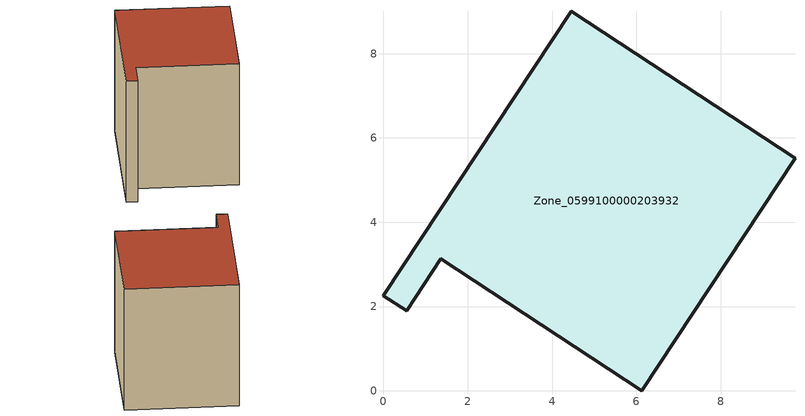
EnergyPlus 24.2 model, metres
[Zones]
Zone_0599100000203932
 floor ground (C_G): 0,2.26 4.45,9.01 9.76,5.52 6.13,0 1.36,3.14 0.55,1.9 z0
 wall outside (C_F): 4.45,9.01 0,2.26 0.55,1.9 1.36,3.14 6.13,0 9.76,5.52 4.45,9.01 z0:7.6
 roof outside (C_R): 9.76,5.52 4.45,9.01 0,2.26 0.55,1.9 1.36,3.14 6.13,0 z7.6
[BUILDING]
Pand.0599100000203932: North Axis=0; Terrain=City; Loads Convergence Tolerance Value=0.04; Temperature Convergence Tolerance Value=0.4; Solar Distribution=FullExterior; Maximum Number of Warmup Days=25; Minimum Number of Warmup Days=1
[Site:Location]
Rotterdam.The.Hague.AP_ZH_NLD Design_Conditions: Latitude=51.96; Longitude=4.45; Time Zone=1; Elevation=-4.5
[SITE:GROUNDTEMPERATURE:BUILDINGSURFACE]
18, 18, 18, 18, 18, 18, 18, 18, 18, 18, 18, 18
[MATERIAL] Thermal Absorptance=0.9; Solar Absorptance=0.7; Visible Absorptance=0.7
Name | Roughness | Thickness | Conductivity | Density | Specific Heat
G.TC.1946 | MediumSmooth | 0.15 | 1 | 540 | 1210
F.TC.1946 | Rough | 0.3 | 0.857143 | 1920 | 840
R.TC.1946 | MediumRough | 0.2 | 0.909091 | 1500 | 1000
[CONSTRUCTION]
C_G: G.TC.1946
C_F: F.TC.1946
C_R: R.TC.1946
[ZONE]
Zone_0599100000203932: Type=1; Multiplier=1; Ceiling Height=Autocalculate; Volume=Autocalculate; Floor Area=autocalculate; Part of Total Floor Area=Yes
[ZONEINFILTRATION:DESIGNFLOWRATE]
Infil_Zone_0599100000203932: Zone or ZoneList or Space or SpaceList=Zone_0599100000203932; Schedule=AlwaysOn; Design Flow Rate Calculation Method=Flow/Area; Flow Rate per Floor Area=0.003; Constant Term Coefficient=1; Temperature Term Coefficient=0; Velocity Term Coefficient=0; Velocity Squared Term Coefficient=0
[HVACTEMPLATE:ZONE:IDEALLOADSAIRSYSTEM]
Zone_0599100000203932: Maximum Heating Supply Air Temperature=50; Minimum Cooling Supply Air Temperature=13; Maximum Heating Supply Air Humidity Ratio=0.0156; Minimum Cooling Supply Air Humidity Ratio=0.0077; Heating Limit=NoLimit; Cooling Limit=NoLimit; Dehumidification Control Type=ConstantSensibleHeatRatio; Cooling Sensible Heat Ratio=0.7; Dehumidification Setpoint=60; Humidification Control Type=None; Humidification Setpoint=30; Outdoor Air Method=None; Outdoor Air Flow Rate per Person=0.00944; Outdoor Air Flow Rate per Zone Floor Area=0; Outdoor Air Flow Rate per Zone=0; Demand Controlled Ventilation Type=None; Outdoor Air Economizer Type=NoEconomizer; Heat Recovery Type=None; Sensible Heat Recovery Effectiveness=0.7; Latent Heat Recovery Effectiveness=0.65
[ZONECONTROL:THERMOSTAT]
ThermostatControl_Zone_0599100000203932: Zone or ZoneList=Zone_0599100000203932; Control Type Schedule=DualSetpointControlType; Control 1=Thermostat_Zone_0599100000203932; Temperature Difference Between Cutout And Setpoint=0
[THERMOSTATSETPOINT:DUALSETPOINT]
Thermostat_Zone_0599100000203932: Heating Setpoint Temperature Schedule=HeatingSetpoint_Zone_0599100000203932; Cooling Setpoint Temperature Schedule=CoolingSetpoint_Zone_0599100000203932
[SCHEDULE:COMPACT]
HeatingSetpoint_Zone_0599100000203932: Through: 12/31, For: AllDays, Until: 24:00, 21
CoolingSetpoint_Zone_0599100000203932: Through: 12/31, For: AllDays, Until: 24:00, 24
DualSetpointControlType: Through: 12/31, For: AllDays, Until: 24:00, 4
AlwaysOn: Through: 12/31, For: AllDays, Until: 24:00, 1
